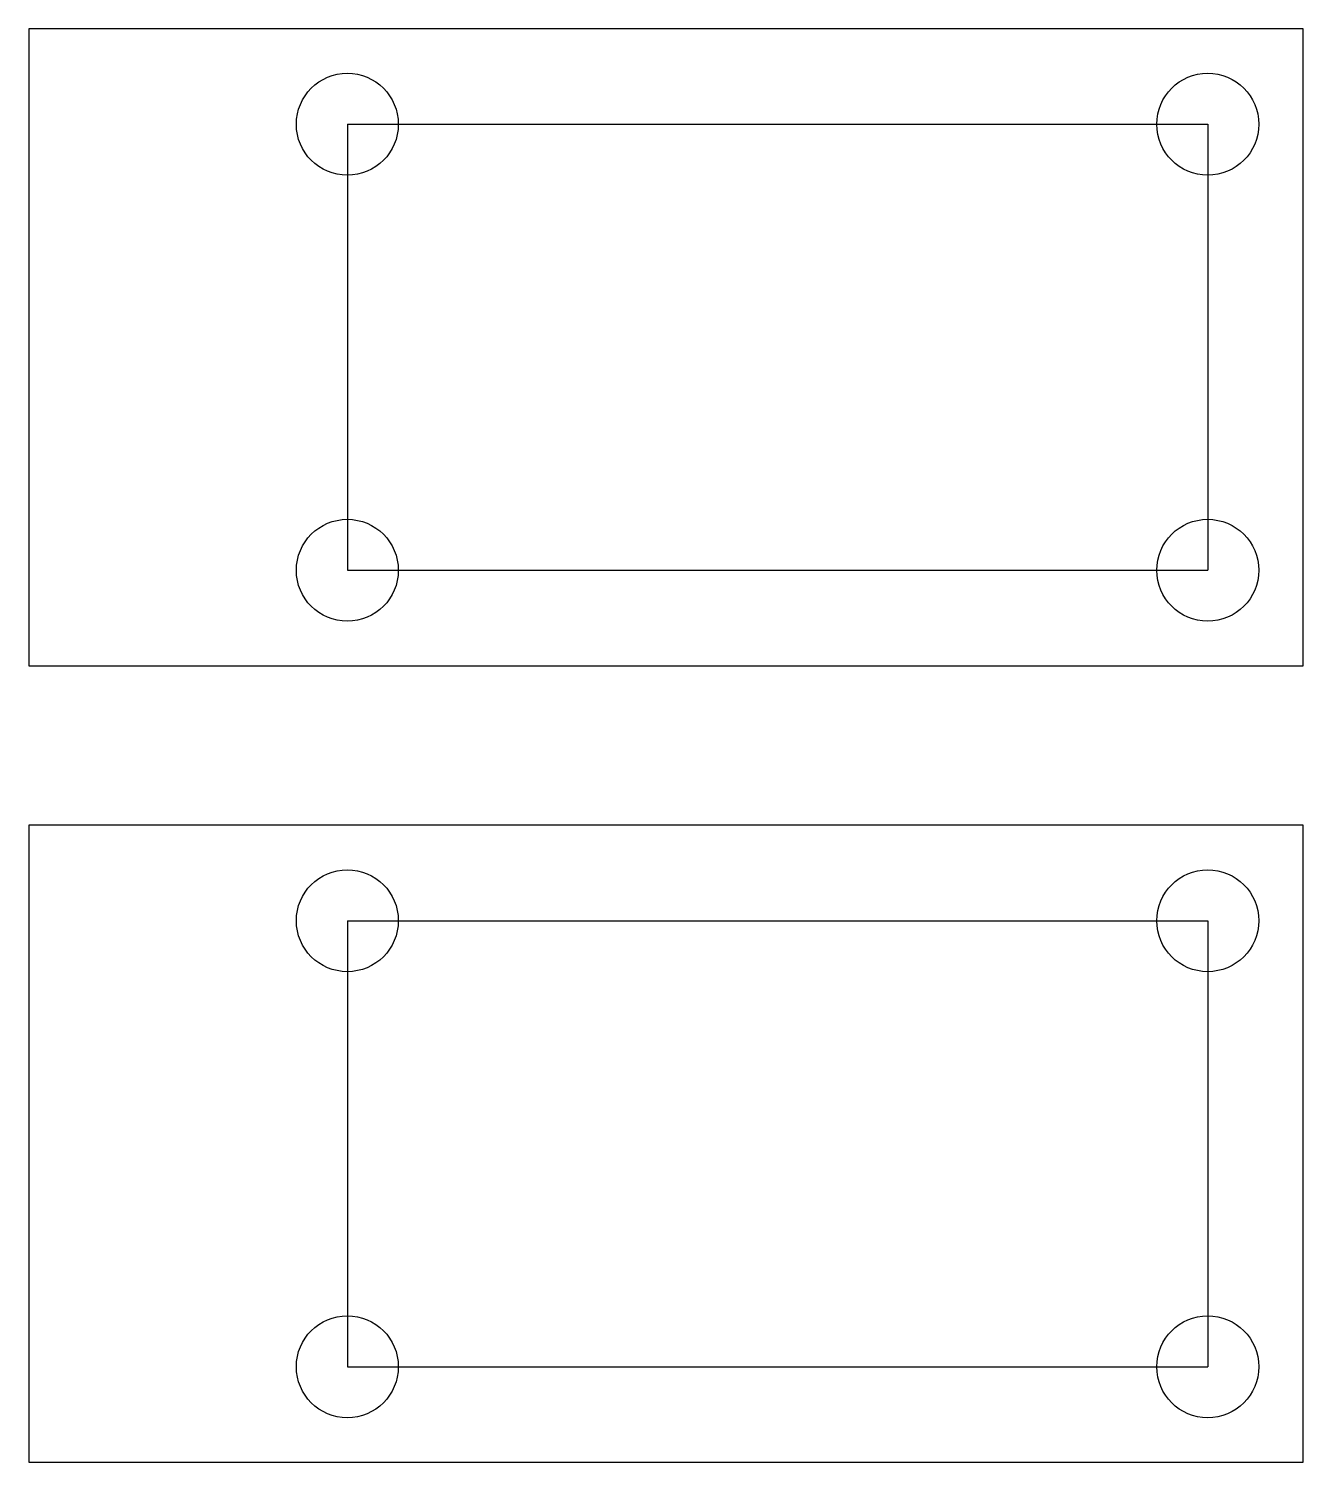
# Model space of a CAD drawing. Header units: inches. Extents: x 0 to 40, y 0 to 45.
import ezdxf

# ---------------------------------------------------------------- set-up
doc = ezdxf.new("R2010")
doc.units = ezdxf.units.IN
doc.header["$MEASUREMENT"] = 0
for name, color, linetype in [('Board', 7, 'Continuous'), ('Guide', 7, 'Continuous'), ('Hole', 7, 'Continuous')]:
    doc.layers.add(name, color=color, linetype=linetype)

msp = doc.modelspace()

# ---------------------------------------------------------------- linework, layer by layer
at = {"layer": 'Board'}
for points in [[(0, 25), (40, 25), (40, 45), (0, 45)], [(0, 0), (40, 0), (40, 20), (0, 20)]]:
    msp.add_lwpolyline(points, close=True, dxfattribs=at)
at = {"layer": 'Guide'}
for p, q in [((10, 42), (37, 42)), ((10, 42), (10, 28)), ((37, 42), (37, 28)), ((10, 28), (37, 28)), ((10, 17), (37, 17)), ((10, 17), (10, 3)), ((37, 17), (37, 3)), ((10, 3), (37, 3))]:
    msp.add_line(p, q, dxfattribs=at)
at = {"layer": 'Hole'}
for centre in [(10, 42), (37, 42), (10, 28), (37, 28), (10, 17), (37, 17), (10, 3), (37, 3)]:
    msp.add_circle(centre, 1.6, dxfattribs=at)

doc.saveas('drawing.dxf')
